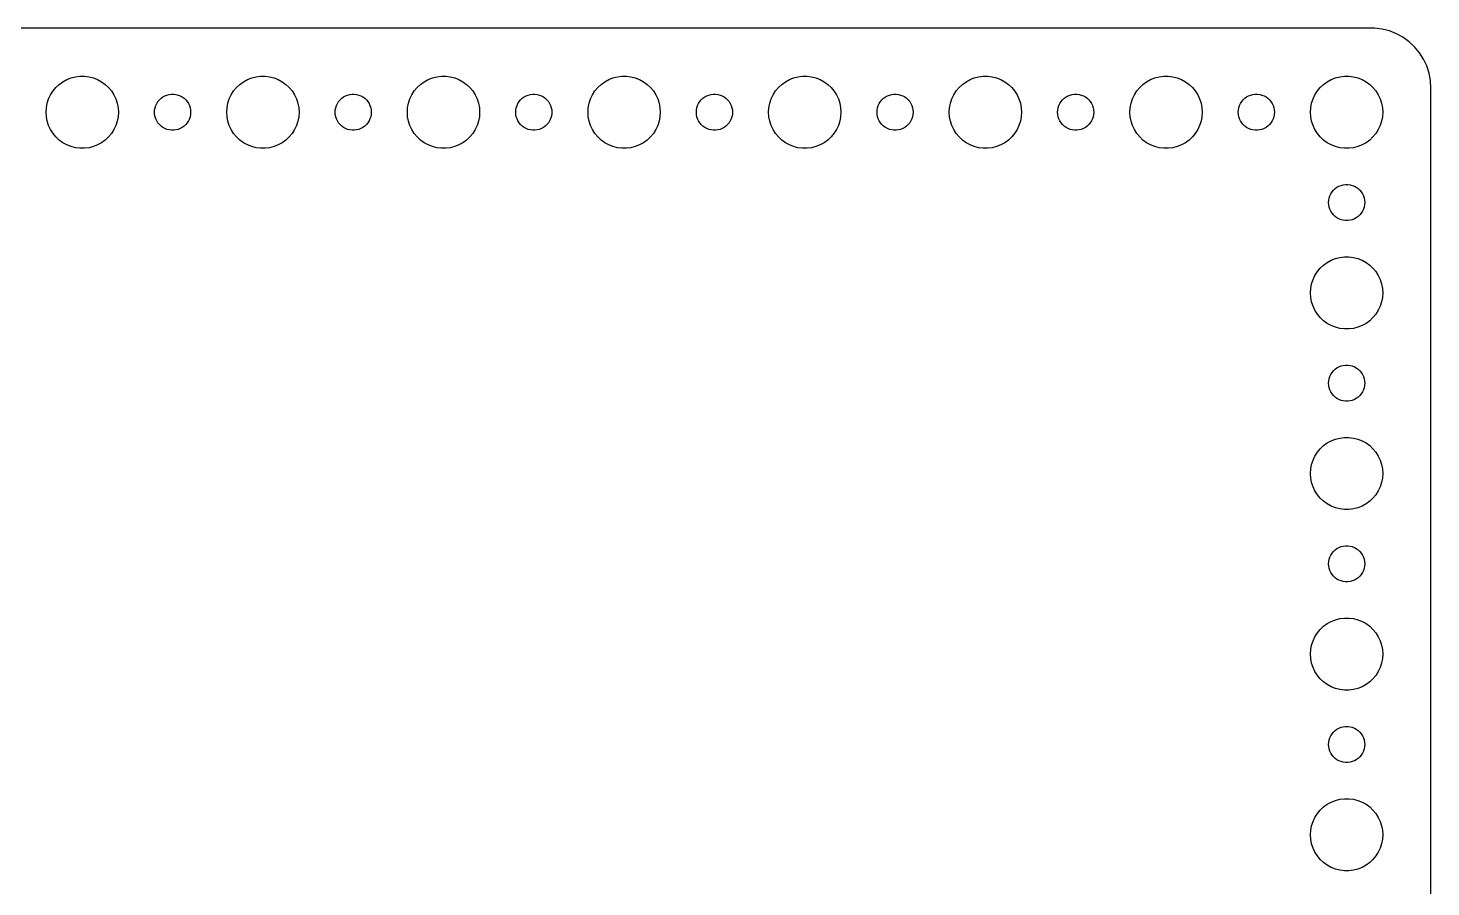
# Model space of a CAD drawing. Header units: metres. Extents: x -112 to 112, y -67 to 67.
# Drawn here: x -4.5 to 112, y -4.3 to 67 of the extents above; entities that cross this region are included whole.
import ezdxf

# ---------------------------------------------------------------- set-up
doc = ezdxf.new("R2010")
doc.units = ezdxf.units.M

msp = doc.modelspace()

# ---------------------------------------------------------------- linework, layer by layer
for p, q in [((107.314, 66.9901), (-107.314, 66.9901)), ((107.937, 66.9114), (107.314, 66.9901)), ((108.545, 66.7553), (107.937, 66.9114)), ((109.129, 66.5241), (108.545, 66.7553)), ((109.679, 66.2216), (109.129, 66.5241)), ((110.187, 65.8526), (109.679, 66.2216)), ((110.645, 65.4227), (110.187, 65.8526)), ((111.045, 64.9389), (110.645, 65.4227)), ((111.382, 64.4088), (111.045, 64.9389)), ((111.649, 63.8406), (111.382, 64.4088)), ((-0.92705, 62.8532), (-0.56213, 62.9469)), ((-0.56213, 62.9469), (-0.18837, 62.9941)), ((-0.18837, 62.9941), (0.18837, 62.9941)), ((0.18837, 62.9941), (0.56213, 62.9469)), ((0.56213, 62.9469), (0.92705, 62.8532)), ((14.0729, 62.8532), (14.4379, 62.9469)), ((14.4379, 62.9469), (14.8116, 62.9941)), ((14.8116, 62.9941), (15.1884, 62.9941)), ((15.1884, 62.9941), (15.5621, 62.9469)), ((15.5621, 62.9469), (15.927, 62.8532)), ((29.0729, 62.8532), (29.4379, 62.9469)), ((29.4379, 62.9469), (29.8116, 62.9941)), ((29.8116, 62.9941), (30.1884, 62.9941)), ((30.1884, 62.9941), (30.5621, 62.9469)), ((30.5621, 62.9469), (30.927, 62.8532)), ((44.0729, 62.8532), (44.4379, 62.9469)), ((44.4379, 62.9469), (44.8116, 62.9941)), ((44.8116, 62.9941), (45.1884, 62.9941)), ((45.1884, 62.9941), (45.5621, 62.9469)), ((45.5621, 62.9469), (45.927, 62.8532)), ((59.0729, 62.8532), (59.4379, 62.9469)), ((59.4379, 62.9469), (59.8116, 62.9941)), ((59.8116, 62.9941), (60.1884, 62.9941)), ((60.1884, 62.9941), (60.5621, 62.9469)), ((60.5621, 62.9469), (60.927, 62.8532)), ((74.073, 62.8532), (74.4379, 62.9469)), ((74.4379, 62.9469), (74.8116, 62.9941)), ((74.8116, 62.9941), (75.1884, 62.9941)), ((75.1884, 62.9941), (75.5621, 62.9469)), ((75.5621, 62.9469), (75.927, 62.8532)), ((89.073, 62.8532), (89.4379, 62.9469)), ((89.4379, 62.9469), (89.8116, 62.9941)), ((89.8116, 62.9941), (90.1884, 62.9941)), ((90.1884, 62.9941), (90.5621, 62.9469)), ((90.5621, 62.9469), (90.927, 62.8532)), ((104.073, 62.8532), (104.438, 62.9469)), ((104.438, 62.9469), (104.812, 62.9941)), ((104.812, 62.9941), (105.188, 62.9941)), ((105.188, 62.9941), (105.562, 62.9469)), ((105.562, 62.9469), (105.927, 62.8532)), ((111.843, 63.2434), (111.649, 63.8406)), ((111.961, 62.6267), (111.843, 63.2434)), ((-2.62891, 61.4453), (-2.42705, 61.7634)), ((-2.42705, 61.7634), (-2.1869, 62.0536)), ((-2.1869, 62.0536), (-1.91226, 62.3115)), ((-1.91226, 62.3115), (-1.60747, 62.533)), ((-1.60747, 62.533), (-1.27733, 62.7145)), ((-1.27733, 62.7145), (-0.92705, 62.8532)), ((0.92705, 62.8532), (1.27733, 62.7145)), ((1.27733, 62.7145), (1.60747, 62.533)), ((1.60747, 62.533), (1.91226, 62.3115)), ((1.91226, 62.3115), (2.1869, 62.0536)), ((2.1869, 62.0536), (2.42705, 61.7634)), ((2.42705, 61.7634), (2.62891, 61.4453)), ((12.3711, 61.4453), (12.5729, 61.7634)), ((12.5729, 61.7634), (12.8131, 62.0536)), ((12.8131, 62.0536), (13.0877, 62.3115)), ((13.0877, 62.3115), (13.3925, 62.533)), ((13.3925, 62.533), (13.7227, 62.7145)), ((13.7227, 62.7145), (14.0729, 62.8532)), ((15.927, 62.8532), (16.2773, 62.7145)), ((16.2773, 62.7145), (16.6075, 62.533)), ((16.6075, 62.533), (16.9123, 62.3115)), ((16.9123, 62.3115), (17.1869, 62.0536)), ((17.1869, 62.0536), (17.427, 61.7634)), ((17.427, 61.7634), (17.6289, 61.4453)), ((27.3711, 61.4453), (27.5729, 61.7634)), ((27.5729, 61.7634), (27.8131, 62.0536)), ((27.8131, 62.0536), (28.0877, 62.3115)), ((28.0877, 62.3115), (28.3925, 62.533)), ((28.3925, 62.533), (28.7227, 62.7145)), ((28.7227, 62.7145), (29.0729, 62.8532)), ((30.927, 62.8532), (31.2773, 62.7145)), ((31.2773, 62.7145), (31.6075, 62.533)), ((31.6075, 62.533), (31.9123, 62.3115)), ((31.9123, 62.3115), (32.1869, 62.0536)), ((32.1869, 62.0536), (32.427, 61.7634)), ((32.427, 61.7634), (32.6289, 61.4453)), ((42.3711, 61.4453), (42.5729, 61.7634)), ((42.5729, 61.7634), (42.8131, 62.0536)), ((42.8131, 62.0536), (43.0877, 62.3115)), ((43.0877, 62.3115), (43.3925, 62.533)), ((43.3925, 62.533), (43.7227, 62.7145)), ((43.7227, 62.7145), (44.0729, 62.8532)), ((45.927, 62.8532), (46.2773, 62.7145)), ((46.2773, 62.7145), (46.6075, 62.533)), ((46.6075, 62.533), (46.9123, 62.3115)), ((46.9123, 62.3115), (47.1869, 62.0536)), ((47.1869, 62.0536), (47.427, 61.7634)), ((47.427, 61.7634), (47.6289, 61.4453)), ((57.3711, 61.4453), (57.5729, 61.7634)), ((57.5729, 61.7634), (57.8131, 62.0536)), ((57.8131, 62.0536), (58.0877, 62.3115)), ((58.0877, 62.3115), (58.3925, 62.533)), ((58.3925, 62.533), (58.7227, 62.7145)), ((58.7227, 62.7145), (59.0729, 62.8532)), ((60.927, 62.8532), (61.2773, 62.7145)), ((61.2773, 62.7145), (61.6075, 62.533)), ((61.6075, 62.533), (61.9123, 62.3115)), ((61.9123, 62.3115), (62.1869, 62.0536)), ((62.1869, 62.0536), (62.427, 61.7634)), ((62.427, 61.7634), (62.6289, 61.4453)), ((72.3711, 61.4453), (72.573, 61.7634)), ((72.573, 61.7634), (72.8131, 62.0536)), ((72.8131, 62.0536), (73.0877, 62.3115)), ((73.0877, 62.3115), (73.3925, 62.533)), ((73.3925, 62.533), (73.7227, 62.7145)), ((73.7227, 62.7145), (74.073, 62.8532)), ((75.927, 62.8532), (76.2773, 62.7145)), ((76.2773, 62.7145), (76.6075, 62.533)), ((76.6075, 62.533), (76.9123, 62.3115)), ((76.9123, 62.3115), (77.1869, 62.0536)), ((77.1869, 62.0536), (77.427, 61.7634)), ((77.427, 61.7634), (77.6289, 61.4453)), ((87.3711, 61.4453), (87.573, 61.7634)), ((87.573, 61.7634), (87.8131, 62.0536)), ((87.8131, 62.0536), (88.0877, 62.3115)), ((88.0877, 62.3115), (88.3925, 62.533)), ((88.3925, 62.533), (88.7227, 62.7145)), ((88.7227, 62.7145), (89.073, 62.8532)), ((90.927, 62.8532), (91.2773, 62.7145)), ((91.2773, 62.7145), (91.6075, 62.533)), ((91.6075, 62.533), (91.9123, 62.3115)), ((91.9123, 62.3115), (92.1869, 62.0536)), ((92.1869, 62.0536), (92.427, 61.7634)), ((92.427, 61.7634), (92.6289, 61.4453)), ((102.371, 61.4453), (102.573, 61.7634)), ((102.573, 61.7634), (102.813, 62.0536)), ((102.813, 62.0536), (103.088, 62.3115)), ((103.088, 62.3115), (103.393, 62.533)), ((103.393, 62.533), (103.723, 62.7145)), ((103.723, 62.7145), (104.073, 62.8532)), ((105.927, 62.8532), (106.277, 62.7145)), ((106.277, 62.7145), (106.607, 62.533)), ((106.607, 62.533), (106.912, 62.3115)), ((106.912, 62.3115), (107.187, 62.0536)), ((107.187, 62.0536), (107.427, 61.7634)), ((107.427, 61.7634), (107.629, 61.4453)), ((112, 62), (111.961, 62.6267)), ((112, -62), (112, 62)), ((-2.97633, 60.376), (-2.90575, 60.7461)), ((-2.90575, 60.7461), (-2.78932, 61.1044)), ((-2.78932, 61.1044), (-2.62891, 61.4453)), ((2.62891, 61.4453), (2.78932, 61.1044)), ((2.78932, 61.1044), (2.90575, 60.7461)), ((2.90575, 60.7461), (2.97633, 60.376)), ((6.10533, 60.5522), (6.18553, 60.7226)), ((6.18553, 60.7226), (6.28647, 60.8817)), ((6.28647, 60.8817), (6.40654, 61.0268)), ((6.40654, 61.0268), (6.54385, 61.1558)), ((6.54385, 61.1558), (6.69626, 61.2665)), ((6.69626, 61.2665), (6.86133, 61.3572)), ((6.86133, 61.3572), (7.03647, 61.4266)), ((7.03647, 61.4266), (7.21892, 61.4734)), ((7.21892, 61.4734), (7.40581, 61.497)), ((7.40581, 61.497), (7.59418, 61.497)), ((7.59418, 61.497), (7.78107, 61.4734)), ((7.78107, 61.4734), (7.96352, 61.4266)), ((7.96352, 61.4266), (8.13866, 61.3572)), ((8.13866, 61.3572), (8.30373, 61.2665)), ((8.30373, 61.2665), (8.45613, 61.1558)), ((8.45613, 61.1558), (8.59344, 61.0268)), ((8.59344, 61.0268), (8.71352, 60.8817)), ((8.71352, 60.8817), (8.81445, 60.7226)), ((8.81445, 60.7226), (8.89465, 60.5522)), ((12.0237, 60.376), (12.0942, 60.7461)), ((12.0942, 60.7461), (12.2107, 61.1044)), ((12.2107, 61.1044), (12.3711, 61.4453)), ((17.6289, 61.4453), (17.7893, 61.1044)), ((17.7893, 61.1044), (17.9057, 60.7461)), ((17.9057, 60.7461), (17.9763, 60.376)), ((21.1053, 60.5522), (21.1855, 60.7226)), ((21.1855, 60.7226), (21.2865, 60.8817)), ((21.2865, 60.8817), (21.4065, 61.0268)), ((21.4065, 61.0268), (21.5439, 61.1558)), ((21.5439, 61.1558), (21.6963, 61.2665)), ((21.6963, 61.2665), (21.8613, 61.3572)), ((21.8613, 61.3572), (22.0365, 61.4266)), ((22.0365, 61.4266), (22.2189, 61.4734)), ((22.2189, 61.4734), (22.4058, 61.497)), ((22.4058, 61.497), (22.5942, 61.497)), ((22.5942, 61.497), (22.7811, 61.4734)), ((22.7811, 61.4734), (22.9635, 61.4266)), ((22.9635, 61.4266), (23.1387, 61.3572)), ((23.1387, 61.3572), (23.3037, 61.2665)), ((23.3037, 61.2665), (23.4561, 61.1558)), ((23.4561, 61.1558), (23.5934, 61.0268)), ((23.5934, 61.0268), (23.7135, 60.8817)), ((23.7135, 60.8817), (23.8145, 60.7226)), ((23.8145, 60.7226), (23.8947, 60.5522)), ((27.0237, 60.376), (27.0942, 60.7461)), ((27.0942, 60.7461), (27.2107, 61.1044)), ((27.2107, 61.1044), (27.3711, 61.4453)), ((32.6289, 61.4453), (32.7893, 61.1044)), ((32.7893, 61.1044), (32.9057, 60.7461)), ((32.9057, 60.7461), (32.9763, 60.376)), ((36.1053, 60.5522), (36.1855, 60.7226)), ((36.1855, 60.7226), (36.2865, 60.8817)), ((36.2865, 60.8817), (36.4065, 61.0268)), ((36.4065, 61.0268), (36.5439, 61.1558)), ((36.5439, 61.1558), (36.6963, 61.2665)), ((36.6963, 61.2665), (36.8613, 61.3572)), ((36.8613, 61.3572), (37.0365, 61.4266)), ((37.0365, 61.4266), (37.2189, 61.4734)), ((37.2189, 61.4734), (37.4058, 61.497)), ((37.4058, 61.497), (37.5942, 61.497)), ((37.5942, 61.497), (37.7811, 61.4734)), ((37.7811, 61.4734), (37.9635, 61.4266)), ((37.9635, 61.4266), (38.1387, 61.3572)), ((38.1387, 61.3572), (38.3037, 61.2665)), ((38.3037, 61.2665), (38.4561, 61.1558)), ((38.4561, 61.1558), (38.5934, 61.0268)), ((38.5934, 61.0268), (38.7135, 60.8817)), ((38.7135, 60.8817), (38.8145, 60.7226)), ((38.8145, 60.7226), (38.8947, 60.5522)), ((42.0237, 60.376), (42.0942, 60.7461)), ((42.0942, 60.7461), (42.2107, 61.1044)), ((42.2107, 61.1044), (42.3711, 61.4453)), ((47.6289, 61.4453), (47.7893, 61.1044)), ((47.7893, 61.1044), (47.9057, 60.7461)), ((47.9057, 60.7461), (47.9763, 60.376)), ((51.1053, 60.5522), (51.1855, 60.7226)), ((51.1855, 60.7226), (51.2865, 60.8817)), ((51.2865, 60.8817), (51.4065, 61.0268)), ((51.4065, 61.0268), (51.5439, 61.1558)), ((51.5439, 61.1558), (51.6963, 61.2665)), ((51.6963, 61.2665), (51.8613, 61.3572)), ((51.8613, 61.3572), (52.0365, 61.4266)), ((52.0365, 61.4266), (52.2189, 61.4734)), ((52.2189, 61.4734), (52.4058, 61.497)), ((52.4058, 61.497), (52.5942, 61.497)), ((52.5942, 61.497), (52.7811, 61.4734)), ((52.7811, 61.4734), (52.9635, 61.4266)), ((52.9635, 61.4266), (53.1387, 61.3572)), ((53.1387, 61.3572), (53.3037, 61.2665)), ((53.3037, 61.2665), (53.4561, 61.1558)), ((53.4561, 61.1558), (53.5934, 61.0268)), ((53.5934, 61.0268), (53.7135, 60.8817)), ((53.7135, 60.8817), (53.8145, 60.7226)), ((53.8145, 60.7226), (53.8947, 60.5522)), ((57.0237, 60.376), (57.0942, 60.7461)), ((57.0942, 60.7461), (57.2107, 61.1044)), ((57.2107, 61.1044), (57.3711, 61.4453)), ((62.6289, 61.4453), (62.7893, 61.1044)), ((62.7893, 61.1044), (62.9057, 60.7461)), ((62.9057, 60.7461), (62.9763, 60.376)), ((66.1053, 60.5522), (66.1855, 60.7226)), ((66.1855, 60.7226), (66.2865, 60.8817)), ((66.2865, 60.8817), (66.4065, 61.0268)), ((66.4065, 61.0268), (66.5439, 61.1558)), ((66.5439, 61.1558), (66.6963, 61.2665)), ((66.6963, 61.2665), (66.8613, 61.3572)), ((66.8613, 61.3572), (67.0365, 61.4266)), ((67.0365, 61.4266), (67.2189, 61.4734)), ((67.2189, 61.4734), (67.4058, 61.497)), ((67.4058, 61.497), (67.5942, 61.497)), ((67.5942, 61.497), (67.7811, 61.4734)), ((67.7811, 61.4734), (67.9635, 61.4266)), ((67.9635, 61.4266), (68.1387, 61.3572)), ((68.1387, 61.3572), (68.3037, 61.2665)), ((68.3037, 61.2665), (68.4561, 61.1558)), ((68.4561, 61.1558), (68.5934, 61.0268)), ((68.5934, 61.0268), (68.7135, 60.8817)), ((68.7135, 60.8817), (68.8145, 60.7226)), ((68.8145, 60.7226), (68.8947, 60.5522)), ((72.0237, 60.376), (72.0943, 60.7461)), ((72.0943, 60.7461), (72.2107, 61.1044)), ((72.2107, 61.1044), (72.3711, 61.4453)), ((77.6289, 61.4453), (77.7893, 61.1044)), ((77.7893, 61.1044), (77.9057, 60.7461)), ((77.9057, 60.7461), (77.9763, 60.376)), ((81.1053, 60.5522), (81.1855, 60.7226)), ((81.1855, 60.7226), (81.2865, 60.8817)), ((81.2865, 60.8817), (81.4065, 61.0268)), ((81.4065, 61.0268), (81.5439, 61.1558)), ((81.5439, 61.1558), (81.6963, 61.2665)), ((81.6963, 61.2665), (81.8613, 61.3572)), ((81.8613, 61.3572), (82.0365, 61.4266)), ((82.0365, 61.4266), (82.2189, 61.4734)), ((82.2189, 61.4734), (82.4058, 61.497)), ((82.4058, 61.497), (82.5942, 61.497)), ((82.5942, 61.497), (82.7811, 61.4734)), ((82.7811, 61.4734), (82.9635, 61.4266)), ((82.9635, 61.4266), (83.1387, 61.3572)), ((83.1387, 61.3572), (83.3037, 61.2665)), ((83.3037, 61.2665), (83.4561, 61.1558)), ((83.4561, 61.1558), (83.5934, 61.0268)), ((83.5934, 61.0268), (83.7135, 60.8817)), ((83.7135, 60.8817), (83.8145, 60.7226)), ((83.8145, 60.7226), (83.8947, 60.5522)), ((87.0237, 60.376), (87.0943, 60.7461)), ((87.0943, 60.7461), (87.2107, 61.1044)), ((87.2107, 61.1044), (87.3711, 61.4453)), ((92.6289, 61.4453), (92.7893, 61.1044)), ((92.7893, 61.1044), (92.9057, 60.7461)), ((92.9057, 60.7461), (92.9763, 60.376)), ((96.1053, 60.5522), (96.1855, 60.7226)), ((96.1855, 60.7226), (96.2865, 60.8817)), ((96.2865, 60.8817), (96.4065, 61.0268)), ((96.4065, 61.0268), (96.5439, 61.1558)), ((96.5439, 61.1558), (96.6963, 61.2665)), ((96.6963, 61.2665), (96.8613, 61.3572)), ((96.8613, 61.3572), (97.0365, 61.4266)), ((97.0365, 61.4266), (97.2189, 61.4734)), ((97.2189, 61.4734), (97.4058, 61.497)), ((97.4058, 61.497), (97.5942, 61.497)), ((97.5942, 61.497), (97.7811, 61.4734)), ((97.7811, 61.4734), (97.9635, 61.4266)), ((97.9635, 61.4266), (98.1387, 61.3572)), ((98.1387, 61.3572), (98.3037, 61.2665)), ((98.3037, 61.2665), (98.4561, 61.1558)), ((98.4561, 61.1558), (98.5934, 61.0268)), ((98.5934, 61.0268), (98.7135, 60.8817)), ((98.7135, 60.8817), (98.8145, 60.7226)), ((98.8145, 60.7226), (98.8947, 60.5522)), ((102.024, 60.376), (102.094, 60.7461)), ((102.094, 60.7461), (102.211, 61.1044)), ((102.211, 61.1044), (102.371, 61.4453)), ((107.629, 61.4453), (107.789, 61.1044)), ((107.789, 61.1044), (107.906, 60.7461)), ((107.906, 60.7461), (107.976, 60.376)), ((-3, 60), (-2.97633, 60.376)), ((-2.97633, 59.624), (-3, 60)), ((-2.90575, 59.2539), (-2.97633, 59.624)), ((2.97633, 59.624), (2.90575, 59.2539)), ((2.97633, 60.376), (3, 60)), ((3, 60), (2.97633, 59.624)), ((6, 60), (6.01183, 60.188)), ((6.01183, 59.812), (6, 60)), ((6.01183, 60.188), (6.04712, 60.373)), ((6.04712, 59.627), (6.01183, 59.812)), ((6.04712, 60.373), (6.10533, 60.5522)), ((6.10533, 59.4478), (6.04712, 59.627)), ((6.18553, 59.2774), (6.10533, 59.4478)), ((8.89465, 59.4478), (8.81445, 59.2774)), ((8.89465, 60.5522), (8.95287, 60.373)), ((8.95287, 59.627), (8.89465, 59.4478)), ((8.95287, 60.373), (8.98816, 60.188)), ((8.98816, 59.812), (8.95287, 59.627)), ((8.98816, 60.188), (9, 60)), ((9, 60), (8.98816, 59.812)), ((12, 60), (12.0237, 60.376)), ((12.0237, 59.624), (12, 60)), ((12.0942, 59.2539), (12.0237, 59.624)), ((17.9763, 59.624), (17.9057, 59.2539)), ((17.9763, 60.376), (18, 60)), ((18, 60), (17.9763, 59.624)), ((21, 60), (21.0118, 60.188)), ((21.0118, 59.812), (21, 60)), ((21.0118, 60.188), (21.0471, 60.373)), ((21.0471, 59.627), (21.0118, 59.812)), ((21.0471, 60.373), (21.1053, 60.5522)), ((21.1053, 59.4478), (21.0471, 59.627)), ((21.1855, 59.2774), (21.1053, 59.4478)), ((23.8947, 59.4478), (23.8145, 59.2774)), ((23.8947, 60.5522), (23.9529, 60.373)), ((23.9529, 59.627), (23.8947, 59.4478)), ((23.9529, 60.373), (23.9882, 60.188)), ((23.9882, 59.812), (23.9529, 59.627)), ((23.9882, 60.188), (24, 60)), ((24, 60), (23.9882, 59.812)), ((27, 60), (27.0237, 60.376)), ((27.0237, 59.624), (27, 60)), ((27.0942, 59.2539), (27.0237, 59.624)), ((32.9763, 59.624), (32.9057, 59.2539)), ((32.9763, 60.376), (33, 60)), ((33, 60), (32.9763, 59.624)), ((36, 60), (36.0118, 60.188)), ((36.0118, 59.812), (36, 60)), ((36.0118, 60.188), (36.0471, 60.373)), ((36.0471, 59.627), (36.0118, 59.812)), ((36.0471, 60.373), (36.1053, 60.5522)), ((36.1053, 59.4478), (36.0471, 59.627)), ((36.1855, 59.2774), (36.1053, 59.4478)), ((38.8947, 59.4478), (38.8145, 59.2774)), ((38.8947, 60.5522), (38.9529, 60.373)), ((38.9529, 59.627), (38.8947, 59.4478)), ((38.9529, 60.373), (38.9882, 60.188)), ((38.9882, 59.812), (38.9529, 59.627)), ((38.9882, 60.188), (39, 60)), ((39, 60), (38.9882, 59.812)), ((42, 60), (42.0237, 60.376)), ((42.0237, 59.624), (42, 60)), ((42.0942, 59.2539), (42.0237, 59.624)), ((47.9763, 59.624), (47.9057, 59.2539)), ((47.9763, 60.376), (48, 60)), ((48, 60), (47.9763, 59.624)), ((51, 60), (51.0118, 60.188)), ((51.0118, 59.812), (51, 60)), ((51.0118, 60.188), (51.0471, 60.373)), ((51.0471, 59.627), (51.0118, 59.812)), ((51.0471, 60.373), (51.1053, 60.5522)), ((51.1053, 59.4478), (51.0471, 59.627)), ((51.1855, 59.2774), (51.1053, 59.4478)), ((53.8947, 59.4478), (53.8145, 59.2774)), ((53.8947, 60.5522), (53.9529, 60.373)), ((53.9529, 59.627), (53.8947, 59.4478)), ((53.9529, 60.373), (53.9882, 60.188)), ((53.9882, 59.812), (53.9529, 59.627)), ((53.9882, 60.188), (54, 60)), ((54, 60), (53.9882, 59.812)), ((57, 60), (57.0237, 60.376)), ((57.0237, 59.624), (57, 60)), ((57.0942, 59.2539), (57.0237, 59.624)), ((62.9763, 59.624), (62.9057, 59.2539)), ((62.9763, 60.376), (63, 60)), ((63, 60), (62.9763, 59.624)), ((66, 60), (66.0118, 60.188)), ((66.0118, 59.812), (66, 60)), ((66.0118, 60.188), (66.0471, 60.373)), ((66.0471, 59.627), (66.0118, 59.812)), ((66.0471, 60.373), (66.1053, 60.5522)), ((66.1053, 59.4478), (66.0471, 59.627)), ((66.1855, 59.2774), (66.1053, 59.4478)), ((68.8947, 59.4478), (68.8145, 59.2774)), ((68.8947, 60.5522), (68.9529, 60.373)), ((68.9529, 59.627), (68.8947, 59.4478)), ((68.9529, 60.373), (68.9882, 60.188)), ((68.9882, 59.812), (68.9529, 59.627)), ((68.9882, 60.188), (69, 60)), ((69, 60), (68.9882, 59.812)), ((72, 60), (72.0237, 60.376)), ((72.0237, 59.624), (72, 60)), ((72.0943, 59.2539), (72.0237, 59.624)), ((77.9763, 59.624), (77.9057, 59.2539)), ((77.9763, 60.376), (78, 60)), ((78, 60), (77.9763, 59.624)), ((81, 60), (81.0118, 60.188)), ((81.0118, 59.812), (81, 60)), ((81.0118, 60.188), (81.0471, 60.373)), ((81.0471, 59.627), (81.0118, 59.812)), ((81.0471, 60.373), (81.1053, 60.5522)), ((81.1053, 59.4478), (81.0471, 59.627)), ((81.1855, 59.2774), (81.1053, 59.4478)), ((83.8947, 59.4478), (83.8145, 59.2774)), ((83.8947, 60.5522), (83.9529, 60.373)), ((83.9529, 59.627), (83.8947, 59.4478)), ((83.9529, 60.373), (83.9882, 60.188)), ((83.9882, 59.812), (83.9529, 59.627)), ((83.9882, 60.188), (84, 60)), ((84, 60), (83.9882, 59.812)), ((87, 60), (87.0237, 60.376)), ((87.0237, 59.624), (87, 60)), ((87.0943, 59.2539), (87.0237, 59.624)), ((92.9763, 59.624), (92.9057, 59.2539)), ((92.9763, 60.376), (93, 60)), ((93, 60), (92.9763, 59.624)), ((96, 60), (96.0118, 60.188)), ((96.0118, 59.812), (96, 60)), ((96.0118, 60.188), (96.0471, 60.373)), ((96.0471, 59.627), (96.0118, 59.812)), ((96.0471, 60.373), (96.1053, 60.5522)), ((96.1053, 59.4478), (96.0471, 59.627)), ((96.1855, 59.2774), (96.1053, 59.4478)), ((98.8947, 59.4478), (98.8145, 59.2774)), ((98.8947, 60.5522), (98.9529, 60.373)), ((98.9529, 59.627), (98.8947, 59.4478)), ((98.9529, 60.373), (98.9882, 60.188)), ((98.9882, 59.812), (98.9529, 59.627)), ((98.9882, 60.188), (99, 60)), ((99, 60), (98.9882, 59.812)), ((102, 60), (102.024, 60.376)), ((102.024, 59.624), (102, 60)), ((102.094, 59.2539), (102.024, 59.624)), ((107.976, 59.624), (107.906, 59.2539)), ((107.976, 60.376), (108, 60)), ((108, 60), (107.976, 59.624)), ((-2.78932, 58.8956), (-2.90575, 59.2539)), ((-2.62891, 58.5547), (-2.78932, 58.8956)), ((-2.42705, 58.2366), (-2.62891, 58.5547)), ((2.62891, 58.5547), (2.42705, 58.2366)), ((2.78932, 58.8956), (2.62891, 58.5547)), ((2.90575, 59.2539), (2.78932, 58.8956)), ((6.28647, 59.1183), (6.18553, 59.2774)), ((6.40654, 58.9732), (6.28647, 59.1183)), ((6.54385, 58.8442), (6.40654, 58.9732)), ((6.69626, 58.7335), (6.54385, 58.8442)), ((6.86133, 58.6428), (6.69626, 58.7335)), ((7.03647, 58.5734), (6.86133, 58.6428)), ((7.21892, 58.5266), (7.03647, 58.5734)), ((7.40581, 58.503), (7.21892, 58.5266)), ((7.59418, 58.503), (7.40581, 58.503)), ((7.78107, 58.5266), (7.59418, 58.503)), ((7.96352, 58.5734), (7.78107, 58.5266)), ((8.13866, 58.6428), (7.96352, 58.5734)), ((8.30373, 58.7335), (8.13866, 58.6428)), ((8.45613, 58.8442), (8.30373, 58.7335)), ((8.59344, 58.9732), (8.45613, 58.8442)), ((8.71352, 59.1183), (8.59344, 58.9732)), ((8.81445, 59.2774), (8.71352, 59.1183)), ((12.2107, 58.8956), (12.0942, 59.2539)), ((12.3711, 58.5547), (12.2107, 58.8956)), ((12.5729, 58.2366), (12.3711, 58.5547)), ((17.6289, 58.5547), (17.427, 58.2366)), ((17.7893, 58.8956), (17.6289, 58.5547)), ((17.9057, 59.2539), (17.7893, 58.8956)), ((21.2865, 59.1183), (21.1855, 59.2774)), ((21.4065, 58.9732), (21.2865, 59.1183)), ((21.5439, 58.8442), (21.4065, 58.9732)), ((21.6963, 58.7335), (21.5439, 58.8442)), ((21.8613, 58.6428), (21.6963, 58.7335)), ((22.0365, 58.5734), (21.8613, 58.6428)), ((22.2189, 58.5266), (22.0365, 58.5734)), ((22.4058, 58.503), (22.2189, 58.5266)), ((22.5942, 58.503), (22.4058, 58.503)), ((22.7811, 58.5266), (22.5942, 58.503)), ((22.9635, 58.5734), (22.7811, 58.5266)), ((23.1387, 58.6428), (22.9635, 58.5734)), ((23.3037, 58.7335), (23.1387, 58.6428)), ((23.4561, 58.8442), (23.3037, 58.7335)), ((23.5934, 58.9732), (23.4561, 58.8442)), ((23.7135, 59.1183), (23.5934, 58.9732)), ((23.8145, 59.2774), (23.7135, 59.1183)), ((27.2107, 58.8956), (27.0942, 59.2539)), ((27.3711, 58.5547), (27.2107, 58.8956)), ((27.5729, 58.2366), (27.3711, 58.5547)), ((32.6289, 58.5547), (32.427, 58.2366)), ((32.7893, 58.8956), (32.6289, 58.5547)), ((32.9057, 59.2539), (32.7893, 58.8956)), ((36.2865, 59.1183), (36.1855, 59.2774)), ((36.4065, 58.9732), (36.2865, 59.1183)), ((36.5439, 58.8442), (36.4065, 58.9732)), ((36.6963, 58.7335), (36.5439, 58.8442)), ((36.8613, 58.6428), (36.6963, 58.7335)), ((37.0365, 58.5734), (36.8613, 58.6428)), ((37.2189, 58.5266), (37.0365, 58.5734)), ((37.4058, 58.503), (37.2189, 58.5266)), ((37.5942, 58.503), (37.4058, 58.503)), ((37.7811, 58.5266), (37.5942, 58.503)), ((37.9635, 58.5734), (37.7811, 58.5266)), ((38.1387, 58.6428), (37.9635, 58.5734)), ((38.3037, 58.7335), (38.1387, 58.6428)), ((38.4561, 58.8442), (38.3037, 58.7335)), ((38.5934, 58.9732), (38.4561, 58.8442)), ((38.7135, 59.1183), (38.5934, 58.9732)), ((38.8145, 59.2774), (38.7135, 59.1183)), ((42.2107, 58.8956), (42.0942, 59.2539)), ((42.3711, 58.5547), (42.2107, 58.8956)), ((42.5729, 58.2366), (42.3711, 58.5547)), ((47.6289, 58.5547), (47.427, 58.2366)), ((47.7893, 58.8956), (47.6289, 58.5547)), ((47.9057, 59.2539), (47.7893, 58.8956)), ((51.2865, 59.1183), (51.1855, 59.2774)), ((51.4065, 58.9732), (51.2865, 59.1183)), ((51.5439, 58.8442), (51.4065, 58.9732)), ((51.6963, 58.7335), (51.5439, 58.8442)), ((51.8613, 58.6428), (51.6963, 58.7335)), ((52.0365, 58.5734), (51.8613, 58.6428)), ((52.2189, 58.5266), (52.0365, 58.5734)), ((52.4058, 58.503), (52.2189, 58.5266)), ((52.5942, 58.503), (52.4058, 58.503)), ((52.7811, 58.5266), (52.5942, 58.503)), ((52.9635, 58.5734), (52.7811, 58.5266)), ((53.1387, 58.6428), (52.9635, 58.5734)), ((53.3037, 58.7335), (53.1387, 58.6428)), ((53.4561, 58.8442), (53.3037, 58.7335)), ((53.5934, 58.9732), (53.4561, 58.8442)), ((53.7135, 59.1183), (53.5934, 58.9732)), ((53.8145, 59.2774), (53.7135, 59.1183)), ((57.2107, 58.8956), (57.0942, 59.2539)), ((57.3711, 58.5547), (57.2107, 58.8956)), ((57.5729, 58.2366), (57.3711, 58.5547)), ((62.6289, 58.5547), (62.427, 58.2366)), ((62.7893, 58.8956), (62.6289, 58.5547)), ((62.9057, 59.2539), (62.7893, 58.8956)), ((66.2865, 59.1183), (66.1855, 59.2774)), ((66.4065, 58.9732), (66.2865, 59.1183)), ((66.5439, 58.8442), (66.4065, 58.9732)), ((66.6963, 58.7335), (66.5439, 58.8442)), ((66.8613, 58.6428), (66.6963, 58.7335)), ((67.0365, 58.5734), (66.8613, 58.6428)), ((67.2189, 58.5266), (67.0365, 58.5734)), ((67.4058, 58.503), (67.2189, 58.5266)), ((67.5942, 58.503), (67.4058, 58.503)), ((67.7811, 58.5266), (67.5942, 58.503)), ((67.9635, 58.5734), (67.7811, 58.5266)), ((68.1387, 58.6428), (67.9635, 58.5734)), ((68.3037, 58.7335), (68.1387, 58.6428)), ((68.4561, 58.8442), (68.3037, 58.7335)), ((68.5934, 58.9732), (68.4561, 58.8442)), ((68.7135, 59.1183), (68.5934, 58.9732)), ((68.8145, 59.2774), (68.7135, 59.1183)), ((72.2107, 58.8956), (72.0943, 59.2539)), ((72.3711, 58.5547), (72.2107, 58.8956)), ((72.573, 58.2366), (72.3711, 58.5547)), ((77.6289, 58.5547), (77.427, 58.2366)), ((77.7893, 58.8956), (77.6289, 58.5547)), ((77.9057, 59.2539), (77.7893, 58.8956)), ((81.2865, 59.1183), (81.1855, 59.2774)), ((81.4065, 58.9732), (81.2865, 59.1183)), ((81.5439, 58.8442), (81.4065, 58.9732)), ((81.6963, 58.7335), (81.5439, 58.8442)), ((81.8613, 58.6428), (81.6963, 58.7335)), ((82.0365, 58.5734), (81.8613, 58.6428)), ((82.2189, 58.5266), (82.0365, 58.5734)), ((82.4058, 58.503), (82.2189, 58.5266)), ((82.5942, 58.503), (82.4058, 58.503)), ((82.7811, 58.5266), (82.5942, 58.503)), ((82.9635, 58.5734), (82.7811, 58.5266)), ((83.1387, 58.6428), (82.9635, 58.5734)), ((83.3037, 58.7335), (83.1387, 58.6428)), ((83.4561, 58.8442), (83.3037, 58.7335)), ((83.5934, 58.9732), (83.4561, 58.8442)), ((83.7135, 59.1183), (83.5934, 58.9732)), ((83.8145, 59.2774), (83.7135, 59.1183)), ((87.2107, 58.8956), (87.0943, 59.2539)), ((87.3711, 58.5547), (87.2107, 58.8956)), ((87.573, 58.2366), (87.3711, 58.5547)), ((92.6289, 58.5547), (92.427, 58.2366)), ((92.7893, 58.8956), (92.6289, 58.5547)), ((92.9057, 59.2539), (92.7893, 58.8956)), ((96.2865, 59.1183), (96.1855, 59.2774)), ((96.4065, 58.9732), (96.2865, 59.1183)), ((96.5439, 58.8442), (96.4065, 58.9732)), ((96.6963, 58.7335), (96.5439, 58.8442)), ((96.8613, 58.6428), (96.6963, 58.7335)), ((97.0365, 58.5734), (96.8613, 58.6428)), ((97.2189, 58.5266), (97.0365, 58.5734)), ((97.4058, 58.503), (97.2189, 58.5266)), ((97.5942, 58.503), (97.4058, 58.503)), ((97.7811, 58.5266), (97.5942, 58.503)), ((97.9635, 58.5734), (97.7811, 58.5266)), ((98.1387, 58.6428), (97.9635, 58.5734)), ((98.3037, 58.7335), (98.1387, 58.6428)), ((98.4561, 58.8442), (98.3037, 58.7335)), ((98.5934, 58.9732), (98.4561, 58.8442)), ((98.7135, 59.1183), (98.5934, 58.9732)), ((98.8145, 59.2774), (98.7135, 59.1183)), ((102.211, 58.8956), (102.094, 59.2539)), ((102.371, 58.5547), (102.211, 58.8956)), ((102.573, 58.2366), (102.371, 58.5547)), ((107.629, 58.5547), (107.427, 58.2366)), ((107.789, 58.8956), (107.629, 58.5547)), ((107.906, 59.2539), (107.789, 58.8956)), ((-2.1869, 57.9464), (-2.42705, 58.2366)), ((-1.91226, 57.6885), (-2.1869, 57.9464)), ((-1.60747, 57.467), (-1.91226, 57.6885)), ((-1.27733, 57.2855), (-1.60747, 57.467)), ((-0.92705, 57.1468), (-1.27733, 57.2855)), ((-0.56213, 57.0531), (-0.92705, 57.1468)), ((0.92705, 57.1468), (0.56213, 57.0531)), ((1.27733, 57.2855), (0.92705, 57.1468)), ((1.60747, 57.467), (1.27733, 57.2855)), ((1.91226, 57.6885), (1.60747, 57.467)), ((2.1869, 57.9464), (1.91226, 57.6885)), ((2.42705, 58.2366), (2.1869, 57.9464)), ((12.8131, 57.9464), (12.5729, 58.2366)), ((13.0877, 57.6885), (12.8131, 57.9464)), ((13.3925, 57.467), (13.0877, 57.6885)), ((13.7227, 57.2855), (13.3925, 57.467)), ((14.0729, 57.1468), (13.7227, 57.2855)), ((14.4379, 57.0531), (14.0729, 57.1468)), ((15.927, 57.1468), (15.5621, 57.0531)), ((16.2773, 57.2855), (15.927, 57.1468)), ((16.6075, 57.467), (16.2773, 57.2855)), ((16.9123, 57.6885), (16.6075, 57.467)), ((17.1869, 57.9464), (16.9123, 57.6885)), ((17.427, 58.2366), (17.1869, 57.9464)), ((27.8131, 57.9464), (27.5729, 58.2366)), ((28.0877, 57.6885), (27.8131, 57.9464)), ((28.3925, 57.467), (28.0877, 57.6885)), ((28.7227, 57.2855), (28.3925, 57.467)), ((29.0729, 57.1468), (28.7227, 57.2855)), ((29.4379, 57.0531), (29.0729, 57.1468)), ((30.927, 57.1468), (30.5621, 57.0531)), ((31.2773, 57.2855), (30.927, 57.1468)), ((31.6075, 57.467), (31.2773, 57.2855)), ((31.9123, 57.6885), (31.6075, 57.467)), ((32.1869, 57.9464), (31.9123, 57.6885)), ((32.427, 58.2366), (32.1869, 57.9464)), ((42.8131, 57.9464), (42.5729, 58.2366)), ((43.0877, 57.6885), (42.8131, 57.9464)), ((43.3925, 57.467), (43.0877, 57.6885)), ((43.7227, 57.2855), (43.3925, 57.467)), ((44.0729, 57.1468), (43.7227, 57.2855)), ((44.4379, 57.0531), (44.0729, 57.1468)), ((45.927, 57.1468), (45.5621, 57.0531)), ((46.2773, 57.2855), (45.927, 57.1468)), ((46.6075, 57.467), (46.2773, 57.2855)), ((46.9123, 57.6885), (46.6075, 57.467)), ((47.1869, 57.9464), (46.9123, 57.6885)), ((47.427, 58.2366), (47.1869, 57.9464)), ((57.8131, 57.9464), (57.5729, 58.2366)), ((58.0877, 57.6885), (57.8131, 57.9464)), ((58.3925, 57.467), (58.0877, 57.6885)), ((58.7227, 57.2855), (58.3925, 57.467)), ((59.0729, 57.1468), (58.7227, 57.2855)), ((59.4379, 57.0531), (59.0729, 57.1468)), ((60.927, 57.1468), (60.5621, 57.0531)), ((61.2773, 57.2855), (60.927, 57.1468)), ((61.6075, 57.467), (61.2773, 57.2855)), ((61.9123, 57.6885), (61.6075, 57.467)), ((62.1869, 57.9464), (61.9123, 57.6885)), ((62.427, 58.2366), (62.1869, 57.9464)), ((72.8131, 57.9464), (72.573, 58.2366)), ((73.0877, 57.6885), (72.8131, 57.9464)), ((73.3925, 57.467), (73.0877, 57.6885)), ((73.7227, 57.2855), (73.3925, 57.467)), ((74.073, 57.1468), (73.7227, 57.2855)), ((74.4379, 57.0531), (74.073, 57.1468)), ((75.927, 57.1468), (75.5621, 57.0531)), ((76.2773, 57.2855), (75.927, 57.1468)), ((76.6075, 57.467), (76.2773, 57.2855)), ((76.9123, 57.6885), (76.6075, 57.467)), ((77.1869, 57.9464), (76.9123, 57.6885)), ((77.427, 58.2366), (77.1869, 57.9464)), ((87.8131, 57.9464), (87.573, 58.2366)), ((88.0877, 57.6885), (87.8131, 57.9464)), ((88.3925, 57.467), (88.0877, 57.6885)), ((88.7227, 57.2855), (88.3925, 57.467)), ((89.073, 57.1468), (88.7227, 57.2855)), ((89.4379, 57.0531), (89.073, 57.1468)), ((90.927, 57.1468), (90.5621, 57.0531)), ((91.2773, 57.2855), (90.927, 57.1468)), ((91.6075, 57.467), (91.2773, 57.2855)), ((91.9123, 57.6885), (91.6075, 57.467)), ((92.1869, 57.9464), (91.9123, 57.6885)), ((92.427, 58.2366), (92.1869, 57.9464)), ((102.813, 57.9464), (102.573, 58.2366)), ((103.088, 57.6885), (102.813, 57.9464)), ((103.393, 57.467), (103.088, 57.6885)), ((103.723, 57.2855), (103.393, 57.467)), ((104.073, 57.1468), (103.723, 57.2855)), ((104.438, 57.0531), (104.073, 57.1468)), ((105.927, 57.1468), (105.562, 57.0531)), ((106.277, 57.2855), (105.927, 57.1468)), ((106.607, 57.467), (106.277, 57.2855)), ((106.912, 57.6885), (106.607, 57.467)), ((107.187, 57.9464), (106.912, 57.6885)), ((107.427, 58.2366), (107.187, 57.9464)), ((-0.18837, 57.0059), (-0.56213, 57.0531)), ((0.18837, 57.0059), (-0.18837, 57.0059)), ((0.56213, 57.0531), (0.18837, 57.0059)), ((14.8116, 57.0059), (14.4379, 57.0531)), ((15.1884, 57.0059), (14.8116, 57.0059)), ((15.5621, 57.0531), (15.1884, 57.0059)), ((29.8116, 57.0059), (29.4379, 57.0531)), ((30.1884, 57.0059), (29.8116, 57.0059)), ((30.5621, 57.0531), (30.1884, 57.0059)), ((44.8116, 57.0059), (44.4379, 57.0531)), ((45.1884, 57.0059), (44.8116, 57.0059)), ((45.5621, 57.0531), (45.1884, 57.0059)), ((59.8116, 57.0059), (59.4379, 57.0531)), ((60.1884, 57.0059), (59.8116, 57.0059)), ((60.5621, 57.0531), (60.1884, 57.0059)), ((74.8116, 57.0059), (74.4379, 57.0531)), ((75.1884, 57.0059), (74.8116, 57.0059)), ((75.5621, 57.0531), (75.1884, 57.0059)), ((89.8116, 57.0059), (89.4379, 57.0531)), ((90.1884, 57.0059), (89.8116, 57.0059)), ((90.5621, 57.0531), (90.1884, 57.0059)), ((104.812, 57.0059), (104.438, 57.0531)), ((105.188, 57.0059), (104.812, 57.0059)), ((105.562, 57.0531), (105.188, 57.0059)), ((103.907, 53.5268), (104.044, 53.6558)), ((104.044, 53.6558), (104.196, 53.7665)), ((104.196, 53.7665), (104.361, 53.8572)), ((104.361, 53.8572), (104.536, 53.9266)), ((104.536, 53.9266), (104.719, 53.9734)), ((104.719, 53.9734), (104.906, 53.997)), ((104.906, 53.997), (105.094, 53.997)), ((105.094, 53.997), (105.281, 53.9734)), ((105.281, 53.9734), (105.464, 53.9266)), ((105.464, 53.9266), (105.639, 53.8572)), ((105.639, 53.8572), (105.804, 53.7665)), ((105.804, 53.7665), (105.956, 53.6558)), ((105.956, 53.6558), (106.093, 53.5268)), ((103.5, 52.5), (103.512, 52.688)), ((103.512, 52.312), (103.5, 52.5)), ((103.512, 52.688), (103.547, 52.873)), ((103.547, 52.873), (103.605, 53.0522)), ((103.605, 53.0522), (103.686, 53.2226)), ((103.686, 53.2226), (103.786, 53.3817)), ((103.786, 53.3817), (103.907, 53.5268)), ((106.093, 53.5268), (106.214, 53.3817)), ((106.214, 53.3817), (106.314, 53.2226)), ((106.314, 53.2226), (106.395, 53.0522)), ((106.395, 53.0522), (106.453, 52.873)), ((106.453, 52.873), (106.488, 52.688)), ((106.488, 52.688), (106.5, 52.5)), ((106.5, 52.5), (106.488, 52.312)), ((103.547, 52.127), (103.512, 52.312)), ((103.605, 51.9478), (103.547, 52.127)), ((103.686, 51.7774), (103.605, 51.9478)), ((103.786, 51.6183), (103.686, 51.7774)), ((103.907, 51.4732), (103.786, 51.6183)), ((104.044, 51.3442), (103.907, 51.4732)), ((104.196, 51.2335), (104.044, 51.3442)), ((105.956, 51.3442), (105.804, 51.2335)), ((106.093, 51.4732), (105.956, 51.3442)), ((106.214, 51.6183), (106.093, 51.4732)), ((106.314, 51.7774), (106.214, 51.6183)), ((106.395, 51.9478), (106.314, 51.7774)), ((106.453, 52.127), (106.395, 51.9478)), ((106.488, 52.312), (106.453, 52.127)), ((104.361, 51.1428), (104.196, 51.2335)), ((104.536, 51.0734), (104.361, 51.1428)), ((104.719, 51.0266), (104.536, 51.0734)), ((104.906, 51.003), (104.719, 51.0266)), ((105.094, 51.003), (104.906, 51.003)), ((105.281, 51.0266), (105.094, 51.003)), ((105.464, 51.0734), (105.281, 51.0266)), ((105.639, 51.1428), (105.464, 51.0734)), ((105.804, 51.2335), (105.639, 51.1428)), ((103.723, 47.7145), (104.073, 47.8532)), ((104.073, 47.8532), (104.438, 47.9469)), ((104.438, 47.9469), (104.812, 47.9941)), ((104.812, 47.9941), (105.188, 47.9941)), ((105.188, 47.9941), (105.562, 47.9469)), ((105.562, 47.9469), (105.927, 47.8532)), ((105.927, 47.8532), (106.277, 47.7145)), ((102.371, 46.4453), (102.573, 46.7634)), ((102.573, 46.7634), (102.813, 47.0536)), ((102.813, 47.0536), (103.088, 47.3115)), ((103.088, 47.3115), (103.393, 47.533)), ((103.393, 47.533), (103.723, 47.7145)), ((106.277, 47.7145), (106.607, 47.533)), ((106.607, 47.533), (106.912, 47.3115)), ((106.912, 47.3115), (107.187, 47.0536)), ((107.187, 47.0536), (107.427, 46.7634)), ((107.427, 46.7634), (107.629, 46.4453)), ((102.024, 45.376), (102.094, 45.7461)), ((102.094, 45.7461), (102.211, 46.1044)), ((102.211, 46.1044), (102.371, 46.4453)), ((107.629, 46.4453), (107.789, 46.1044)), ((107.789, 46.1044), (107.906, 45.7461)), ((107.906, 45.7461), (107.976, 45.376)), ((102, 45), (102.024, 45.376)), ((102.024, 44.624), (102, 45)), ((102.094, 44.2539), (102.024, 44.624)), ((107.976, 44.624), (107.906, 44.2539)), ((107.976, 45.376), (108, 45)), ((108, 45), (107.976, 44.624)), ((102.211, 43.8956), (102.094, 44.2539)), ((102.371, 43.5547), (102.211, 43.8956)), ((102.573, 43.2366), (102.371, 43.5547)), ((102.813, 42.9464), (102.573, 43.2366)), ((107.427, 43.2366), (107.187, 42.9464)), ((107.629, 43.5547), (107.427, 43.2366)), ((107.789, 43.8956), (107.629, 43.5547)), ((107.906, 44.2539), (107.789, 43.8956)), ((103.088, 42.6885), (102.813, 42.9464)), ((103.393, 42.467), (103.088, 42.6885)), ((103.723, 42.2855), (103.393, 42.467)), ((104.073, 42.1468), (103.723, 42.2855)), ((104.438, 42.0531), (104.073, 42.1468)), ((104.812, 42.0059), (104.438, 42.0531)), ((105.188, 42.0059), (104.812, 42.0059)), ((105.562, 42.0531), (105.188, 42.0059)), ((105.927, 42.1468), (105.562, 42.0531)), ((106.277, 42.2855), (105.927, 42.1468)), ((106.607, 42.467), (106.277, 42.2855)), ((106.912, 42.6885), (106.607, 42.467)), ((107.187, 42.9464), (106.912, 42.6885)), ((103.786, 38.3817), (103.907, 38.5268)), ((103.907, 38.5268), (104.044, 38.6558)), ((104.044, 38.6558), (104.196, 38.7665)), ((104.196, 38.7665), (104.361, 38.8572)), ((104.361, 38.8572), (104.536, 38.9266)), ((104.536, 38.9266), (104.719, 38.9734)), ((104.719, 38.9734), (104.906, 38.997)), ((104.906, 38.997), (105.094, 38.997)), ((105.094, 38.997), (105.281, 38.9734)), ((105.281, 38.9734), (105.464, 38.9266)), ((105.464, 38.9266), (105.639, 38.8572)), ((105.639, 38.8572), (105.804, 38.7665)), ((105.804, 38.7665), (105.956, 38.6558)), ((105.956, 38.6558), (106.093, 38.5268)), ((106.093, 38.5268), (106.214, 38.3817)), ((103.5, 37.5), (103.512, 37.688)), ((103.512, 37.312), (103.5, 37.5)), ((103.512, 37.688), (103.547, 37.873)), ((103.547, 37.127), (103.512, 37.312)), ((103.547, 37.873), (103.605, 38.0522)), ((103.605, 38.0522), (103.686, 38.2226)), ((103.686, 38.2226), (103.786, 38.3817)), ((106.214, 38.3817), (106.314, 38.2226)), ((106.314, 38.2226), (106.395, 38.0522)), ((106.395, 38.0522), (106.453, 37.873)), ((106.453, 37.873), (106.488, 37.688)), ((106.488, 37.312), (106.453, 37.127)), ((106.488, 37.688), (106.5, 37.5)), ((106.5, 37.5), (106.488, 37.312)), ((103.605, 36.9478), (103.547, 37.127)), ((103.686, 36.7774), (103.605, 36.9478)), ((103.786, 36.6183), (103.686, 36.7774)), ((103.907, 36.4732), (103.786, 36.6183)), ((104.044, 36.3442), (103.907, 36.4732)), ((104.196, 36.2335), (104.044, 36.3442)), ((104.361, 36.1428), (104.196, 36.2335)), ((104.536, 36.0734), (104.361, 36.1428)), ((105.639, 36.1428), (105.464, 36.0734)), ((105.804, 36.2335), (105.639, 36.1428)), ((105.956, 36.3442), (105.804, 36.2335)), ((106.093, 36.4732), (105.956, 36.3442)), ((106.214, 36.6183), (106.093, 36.4732)), ((106.314, 36.7774), (106.214, 36.6183)), ((106.395, 36.9478), (106.314, 36.7774)), ((106.453, 37.127), (106.395, 36.9478)), ((104.719, 36.0266), (104.536, 36.0734)), ((104.906, 36.003), (104.719, 36.0266)), ((105.094, 36.003), (104.906, 36.003)), ((105.281, 36.0266), (105.094, 36.003)), ((105.464, 36.0734), (105.281, 36.0266)), ((103.393, 32.533), (103.723, 32.7145)), ((103.723, 32.7145), (104.073, 32.8532)), ((104.073, 32.8532), (104.438, 32.9469)), ((104.438, 32.9469), (104.812, 32.9941)), ((104.812, 32.9941), (105.188, 32.9941)), ((105.188, 32.9941), (105.562, 32.9469)), ((105.562, 32.9469), (105.927, 32.8532)), ((105.927, 32.8532), (106.277, 32.7145)), ((106.277, 32.7145), (106.607, 32.533)), ((102.371, 31.4453), (102.573, 31.7634)), ((102.573, 31.7634), (102.813, 32.0536)), ((102.813, 32.0536), (103.088, 32.3115)), ((103.088, 32.3115), (103.393, 32.533)), ((106.607, 32.533), (106.912, 32.3115)), ((106.912, 32.3115), (107.187, 32.0536)), ((107.187, 32.0536), (107.427, 31.7634)), ((107.427, 31.7634), (107.629, 31.4453)), ((102, 30), (102.024, 30.376)), ((102.024, 30.376), (102.094, 30.7461)), ((102.094, 30.7461), (102.211, 31.1044)), ((102.211, 31.1044), (102.371, 31.4453)), ((107.629, 31.4453), (107.789, 31.1044)), ((107.789, 31.1044), (107.906, 30.7461)), ((107.906, 30.7461), (107.976, 30.376)), ((107.976, 30.376), (108, 30)), ((102.024, 29.624), (102, 30)), ((102.094, 29.2539), (102.024, 29.624)), ((102.211, 28.8956), (102.094, 29.2539)), ((107.906, 29.2539), (107.789, 28.8956)), ((107.976, 29.624), (107.906, 29.2539)), ((108, 30), (107.976, 29.624)), ((102.371, 28.5547), (102.211, 28.8956)), ((102.573, 28.2366), (102.371, 28.5547)), ((102.813, 27.9464), (102.573, 28.2366)), ((107.427, 28.2366), (107.187, 27.9464)), ((107.629, 28.5547), (107.427, 28.2366)), ((107.789, 28.8956), (107.629, 28.5547)), ((103.088, 27.6884), (102.813, 27.9464)), ((103.393, 27.467), (103.088, 27.6884)), ((103.723, 27.2855), (103.393, 27.467)), ((104.073, 27.1468), (103.723, 27.2855)), ((104.438, 27.0531), (104.073, 27.1468)), ((104.812, 27.0059), (104.438, 27.0531)), ((105.188, 27.0059), (104.812, 27.0059)), ((105.562, 27.0531), (105.188, 27.0059)), ((105.927, 27.1468), (105.562, 27.0531)), ((106.277, 27.2855), (105.927, 27.1468)), ((106.607, 27.467), (106.277, 27.2855)), ((106.912, 27.6884), (106.607, 27.467)), ((107.187, 27.9464), (106.912, 27.6884)), ((103.686, 23.2226), (103.786, 23.3817)), ((103.786, 23.3817), (103.907, 23.5268)), ((103.907, 23.5268), (104.044, 23.6558)), ((104.044, 23.6558), (104.196, 23.7665)), ((104.196, 23.7665), (104.361, 23.8572)), ((104.361, 23.8572), (104.536, 23.9266)), ((104.536, 23.9266), (104.719, 23.9734)), ((104.719, 23.9734), (104.906, 23.997)), ((104.906, 23.997), (105.094, 23.997)), ((105.094, 23.997), (105.281, 23.9734)), ((105.281, 23.9734), (105.464, 23.9266)), ((105.464, 23.9266), (105.639, 23.8572)), ((105.639, 23.8572), (105.804, 23.7665)), ((105.804, 23.7665), (105.956, 23.6558)), ((105.956, 23.6558), (106.093, 23.5268)), ((106.093, 23.5268), (106.214, 23.3817)), ((106.214, 23.3817), (106.314, 23.2226)), ((103.5, 22.5), (103.512, 22.688)), ((103.512, 22.312), (103.5, 22.5)), ((103.512, 22.688), (103.547, 22.873)), ((103.547, 22.127), (103.512, 22.312)), ((103.547, 22.873), (103.605, 23.0522)), ((103.605, 23.0522), (103.686, 23.2226)), ((106.314, 23.2226), (106.395, 23.0522)), ((106.395, 23.0522), (106.453, 22.873)), ((106.453, 22.873), (106.488, 22.688)), ((106.488, 22.312), (106.453, 22.127)), ((106.488, 22.688), (106.5, 22.5)), ((106.5, 22.5), (106.488, 22.312)), ((103.605, 21.9478), (103.547, 22.127)), ((103.686, 21.7774), (103.605, 21.9478)), ((103.786, 21.6183), (103.686, 21.7774)), ((103.907, 21.4732), (103.786, 21.6183)), ((104.044, 21.3442), (103.907, 21.4732)), ((104.196, 21.2335), (104.044, 21.3442)), ((104.361, 21.1427), (104.196, 21.2335)), ((104.536, 21.0734), (104.361, 21.1427)), ((104.719, 21.0266), (104.536, 21.0734)), ((104.906, 21.003), (104.719, 21.0266)), ((105.094, 21.003), (104.906, 21.003)), ((105.281, 21.0266), (105.094, 21.003)), ((105.464, 21.0734), (105.281, 21.0266)), ((105.639, 21.1427), (105.464, 21.0734)), ((105.804, 21.2335), (105.639, 21.1427)), ((105.956, 21.3442), (105.804, 21.2335)), ((106.093, 21.4732), (105.956, 21.3442)), ((106.214, 21.6183), (106.093, 21.4732)), ((106.314, 21.7774), (106.214, 21.6183)), ((106.395, 21.9478), (106.314, 21.7774)), ((106.453, 22.127), (106.395, 21.9478)), ((103.088, 17.3115), (103.393, 17.533)), ((103.393, 17.533), (103.723, 17.7145)), ((103.723, 17.7145), (104.073, 17.8532)), ((104.073, 17.8532), (104.438, 17.9469)), ((104.438, 17.9469), (104.812, 17.9941)), ((104.812, 17.9941), (105.188, 17.9941)), ((105.188, 17.9941), (105.562, 17.9469)), ((105.562, 17.9469), (105.927, 17.8532)), ((105.927, 17.8532), (106.277, 17.7145)), ((106.277, 17.7145), (106.607, 17.533)), ((106.607, 17.533), (106.912, 17.3115)), ((102.211, 16.1044), (102.371, 16.4453)), ((102.371, 16.4453), (102.573, 16.7634)), ((102.573, 16.7634), (102.813, 17.0536)), ((102.813, 17.0536), (103.088, 17.3115)), ((106.912, 17.3115), (107.187, 17.0536)), ((107.187, 17.0536), (107.427, 16.7634)), ((107.427, 16.7634), (107.629, 16.4453)), ((107.629, 16.4453), (107.789, 16.1044)), ((102, 15), (102.024, 15.376)), ((102.024, 15.376), (102.094, 15.7461)), ((102.094, 15.7461), (102.211, 16.1044)), ((107.789, 16.1044), (107.906, 15.7461)), ((107.906, 15.7461), (107.976, 15.376)), ((107.976, 15.376), (108, 15)), ((102.024, 14.624), (102, 15)), ((102.094, 14.2539), (102.024, 14.624)), ((102.211, 13.8956), (102.094, 14.2539)), ((107.906, 14.2539), (107.789, 13.8956)), ((107.976, 14.624), (107.906, 14.2539)), ((108, 15), (107.976, 14.624)), ((102.371, 13.5547), (102.211, 13.8956)), ((102.573, 13.2366), (102.371, 13.5547)), ((102.813, 12.9464), (102.573, 13.2366)), ((103.088, 12.6884), (102.813, 12.9464)), ((107.187, 12.9464), (106.912, 12.6884)), ((107.427, 13.2366), (107.187, 12.9464)), ((107.629, 13.5547), (107.427, 13.2366)), ((107.789, 13.8956), (107.629, 13.5547)), ((103.393, 12.467), (103.088, 12.6884)), ((103.723, 12.2855), (103.393, 12.467)), ((104.073, 12.1468), (103.723, 12.2855)), ((104.438, 12.0531), (104.073, 12.1468)), ((104.812, 12.0059), (104.438, 12.0531)), ((105.188, 12.0059), (104.812, 12.0059)), ((105.562, 12.0531), (105.188, 12.0059)), ((105.927, 12.1468), (105.562, 12.0531)), ((106.277, 12.2855), (105.927, 12.1468)), ((106.607, 12.467), (106.277, 12.2855)), ((106.912, 12.6884), (106.607, 12.467)), ((103.605, 8.05219), (103.686, 8.22263)), ((103.686, 8.22263), (103.786, 8.38167)), ((103.786, 8.38167), (103.907, 8.52681)), ((103.907, 8.52681), (104.044, 8.65576)), ((104.044, 8.65576), (104.196, 8.76648)), ((104.196, 8.76648), (104.361, 8.85724)), ((104.361, 8.85724), (104.536, 8.92657)), ((104.536, 8.92657), (104.719, 8.97342)), ((104.719, 8.97342), (104.906, 8.99704)), ((104.906, 8.99704), (105.094, 8.99704)), ((105.094, 8.99704), (105.281, 8.97342)), ((105.281, 8.97342), (105.464, 8.92657)), ((105.464, 8.92657), (105.639, 8.85724)), ((105.639, 8.85724), (105.804, 8.76648)), ((105.804, 8.76648), (105.956, 8.65576)), ((105.956, 8.65576), (106.093, 8.52681)), ((106.093, 8.52681), (106.214, 8.38167)), ((106.214, 8.38167), (106.314, 8.22263)), ((106.314, 8.22263), (106.395, 8.05219)), ((103.5, 7.5), (103.512, 7.68799)), ((103.512, 7.312), (103.5, 7.5)), ((103.512, 7.68799), (103.547, 7.87303)), ((103.547, 7.12695), (103.512, 7.312)), ((103.547, 7.87303), (103.605, 8.05219)), ((103.605, 6.9478), (103.547, 7.12695)), ((106.395, 8.05219), (106.453, 7.87303)), ((106.453, 7.12695), (106.395, 6.9478)), ((106.453, 7.87303), (106.488, 7.68799)), ((106.488, 7.312), (106.453, 7.12695)), ((106.488, 7.68799), (106.5, 7.5)), ((106.5, 7.5), (106.488, 7.312)), ((103.686, 6.77736), (103.605, 6.9478)), ((103.786, 6.61832), (103.686, 6.77736)), ((103.907, 6.47318), (103.786, 6.61832)), ((104.044, 6.34422), (103.907, 6.47318)), ((104.196, 6.23351), (104.044, 6.34422)), ((104.361, 6.14275), (104.196, 6.23351)), ((104.536, 6.07341), (104.361, 6.14275)), ((104.719, 6.02657), (104.536, 6.07341)), ((104.906, 6.00294), (104.719, 6.02657)), ((105.094, 6.00294), (104.906, 6.00294)), ((105.281, 6.02657), (105.094, 6.00294)), ((105.464, 6.07341), (105.281, 6.02657)), ((105.639, 6.14275), (105.464, 6.07341)), ((105.804, 6.23351), (105.639, 6.14275)), ((105.956, 6.34422), (105.804, 6.23351)), ((106.093, 6.47318), (105.956, 6.34422)), ((106.214, 6.61832), (106.093, 6.47318)), ((106.314, 6.77736), (106.214, 6.61832)), ((106.395, 6.9478), (106.314, 6.77736)), ((103.088, 2.31154), (103.393, 2.53297)), ((103.393, 2.53297), (103.723, 2.71448)), ((103.723, 2.71448), (104.073, 2.85316)), ((104.073, 2.85316), (104.438, 2.94685)), ((104.438, 2.94685), (104.812, 2.99408)), ((104.812, 2.99408), (105.188, 2.99408)), ((105.188, 2.99408), (105.562, 2.94685)), ((105.562, 2.94685), (105.927, 2.85316)), ((105.927, 2.85316), (106.277, 2.71448)), ((106.277, 2.71448), (106.607, 2.53297)), ((106.607, 2.53297), (106.912, 2.31154)), ((102.211, 1.10437), (102.371, 1.44525)), ((102.371, 1.44525), (102.573, 1.76335)), ((102.573, 1.76335), (102.813, 2.05363)), ((102.813, 2.05363), (103.088, 2.31154)), ((106.912, 2.31154), (107.187, 2.05363)), ((107.187, 2.05363), (107.427, 1.76335)), ((107.427, 1.76335), (107.629, 1.44525)), ((107.629, 1.44525), (107.789, 1.10437)), ((102, 0), (102.024, 0.37599)), ((102.024, -0.37599), (102, 0)), ((102.024, 0.37599), (102.094, 0.74606)), ((102.094, 0.74606), (102.211, 1.10437)), ((107.789, 1.10437), (107.906, 0.74606)), ((107.906, 0.74606), (107.976, 0.37599)), ((107.976, 0.37599), (108, 0)), ((108, 0), (107.976, -0.37599)), ((102.094, -0.74606), (102.024, -0.37599)), ((102.211, -1.10437), (102.094, -0.74606)), ((102.371, -1.44525), (102.211, -1.10437)), ((107.789, -1.10437), (107.629, -1.44525)), ((107.906, -0.74606), (107.789, -1.10437)), ((107.976, -0.37599), (107.906, -0.74606)), ((102.573, -1.76335), (102.371, -1.44525)), ((102.813, -2.05363), (102.573, -1.76335)), ((103.088, -2.31154), (102.813, -2.05363)), ((103.393, -2.53297), (103.088, -2.31154)), ((106.912, -2.31154), (106.607, -2.53297)), ((107.187, -2.05363), (106.912, -2.31154)), ((107.427, -1.76335), (107.187, -2.05363)), ((107.629, -1.44525), (107.427, -1.76335)), ((103.723, -2.71448), (103.393, -2.53297)), ((104.073, -2.85316), (103.723, -2.71448)), ((104.438, -2.94685), (104.073, -2.85316)), ((104.812, -2.99408), (104.438, -2.94685)), ((105.188, -2.99408), (104.812, -2.99408)), ((105.562, -2.94685), (105.188, -2.99408)), ((105.927, -2.85316), (105.562, -2.94685)), ((106.277, -2.71448), (105.927, -2.85316)), ((106.607, -2.53297), (106.277, -2.71448))]:
    msp.add_line(p, q)

doc.saveas('drawing.dxf')
